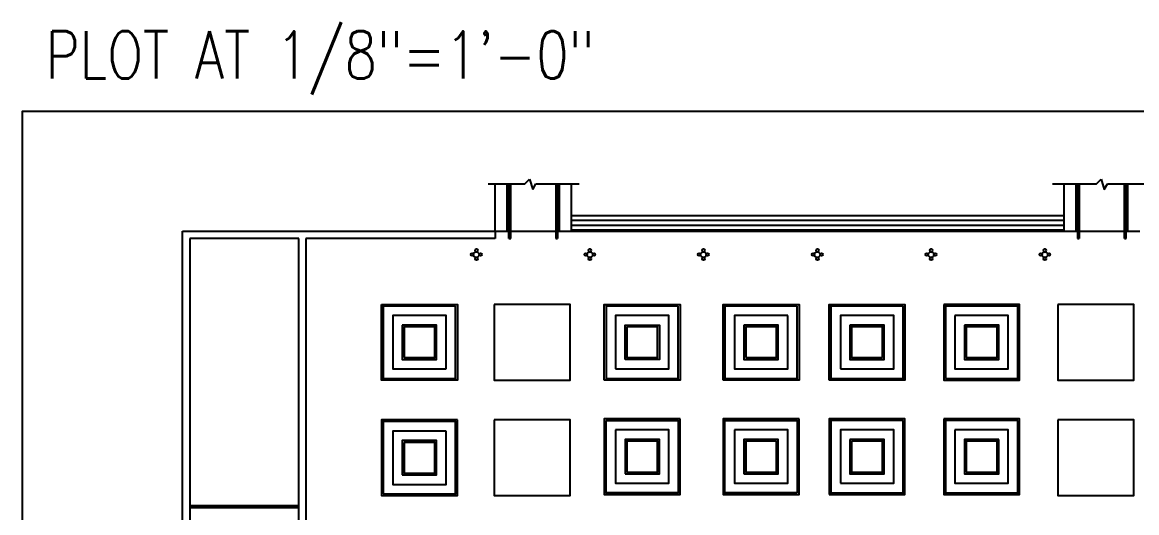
# Model space of a CAD drawing. Extents: x -97 to 5019, y -54 to 3540.
# Drawn here: x 0 to 2822, y 2297 to 3540 of the extents above; entities that cross this region are included whole.
import ezdxf

# ---------------------------------------------------------------- set-up
doc = ezdxf.new("R2010")
doc.units = 0
doc.header["$LTSCALE"] = 40
doc.header["$MEASUREMENT"] = 0
for name, color, linetype in [('BLDGS', 34, 'CONTINUOUS'), ('BORDER', 2, 'CONTINUOUS'), ('ROOMS', 34, 'CONTINUOUS')]:
    doc.layers.add(name, color=color, linetype=linetype)
doc.styles.add('A', font='SIMPLEX.shx', dxfattribs={"height": 8.5})

msp = doc.modelspace()

# ---------------------------------------------------------------- linework, layer by layer
at = {"layer": 'BLDGS'}
for p, q in [((700, 2992.3), (424, 2992.3)), ((700, 2224.3), (700, 2992.3)), ((718, 2992.3), (718, 2224.3))]:
    msp.add_line(p, q, dxfattribs=at)
at = {"layer": 'BORDER', "flags": 128}
msp.add_lwpolyline([(4402.5, 3313.8), (0, 3313.8), (0, 0), (4402.5, 0)], close=True, dxfattribs=at)
at = {"layer": 'ROOMS'}
for p, q in [((1273, 3130.4), (1284.7, 3142.6)), ((1284.7, 3142.6), (1292.8, 3116.5)), ((2720.5, 3130.4), (2732.2, 3142.6)), ((2732.2, 3142.6), (2740.3, 3116.5)), ((1180, 3130.4), (1273, 3130.4)), ((1198, 3010.4), (1198, 3130.4)), ((1228, 3010.4), (1228, 3130.4)), ((1232.5, 2992.4), (1232.5, 3130.4)), ((1237, 2992.4), (1237, 3130.4)), ((1292.8, 3116.5), (1300.6, 3130.4)), ((1300.6, 3130.4), (1410.6, 3130.4)), ((1351, 3130.4), (1351, 2992.4)), ((1355.5, 3130.4), (1355.5, 2992.4)), ((1360, 3130.4), (1360, 3010.4)), ((1390, 3130.4), (1390, 3010.4)), ((2609.4, 3130.4), (2720.5, 3130.4)), ((2638, 3130.4), (2638, 3010.4)), ((2668, 3130.4), (2668, 3010.4)), ((2672.5, 3130.4), (2672.5, 2992.4)), ((2677, 3130.4), (2677, 2992.4)), ((2740.3, 3116.5), (2748.1, 3130.4)), ((2748.1, 3130.4), (2854.5, 3130.4)), ((2791, 2992.4), (2791, 3130.4)), ((2795.5, 2992.4), (2795.5, 3130.4)), ((2800, 3010.4), (2800, 3130.4)), ((1390.1, 3050.3), (2638, 3050.3)), ((1390.1, 3038.3), (2638, 3038.3)), ((1390.1, 3026.3), (2638, 3026.3)), ((406, 2224.3), (406, 3010.4)), ((406, 3010.4), (1198, 3010.4)), ((424, 2992.3), (424, 2224.3)), ((1198, 2992.3), (718, 2992.3)), ((1198, 3010.4), (1232.5, 3010.4)), ((1198, 3010.4), (1198, 2992.3)), ((1232.5, 2992.4), (1237, 2992.4)), ((1237, 3010.4), (1351, 3010.4)), ((1351, 2992.4), (1355.5, 2992.4)), ((1355.5, 3010.4), (1390, 3010.4)), ((1390, 3010.4), (2638, 3010.4)), ((1390.1, 3014.3), (2638, 3014.3)), ((2638, 3010.4), (2672.5, 3010.4)), ((2672.5, 2992.4), (2677, 2992.4)), ((2677, 3010.4), (2791, 3010.4)), ((2791, 2992.4), (2795.5, 2992.4)), ((2795.5, 3010.4), (2830, 3010.4)), ((700, 2314.3), (424, 2314.3)), ((700, 2312.1), (424, 2312.1)), ((700, 2309.8), (424, 2309.8))]:
    msp.add_line(p, q, dxfattribs=at)
at = {"layer": 'ROOMS', "flags": 128}
for points in [[(909.8, 2825.2), (1101.8, 2825.2), (1101.8, 2633.2), (909.8, 2633.2)], [(1195.3, 2825.2), (1195.3, 2633.2), (1387.3, 2633.2), (1387.3, 2825.2)], [(1473.9, 2633.2), (1473.9, 2825.2), (1665.9, 2825.2), (1665.9, 2633.2)], [(1775.1, 2633.2), (1775.1, 2825.2), (1967.1, 2825.2), (1967.1, 2633.2)], [(2043.4, 2633.2), (2043.4, 2825.2), (2235.4, 2825.2), (2235.4, 2633.2)], [(2333.6, 2825.2), (2333.6, 2633.2), (2525.6, 2633.2), (2525.6, 2825.2)], [(2622.7, 2825.2), (2622.7, 2633.2), (2814.7, 2633.2), (2814.7, 2825.2)], [(1097.3, 2820.7), (914.3, 2820.7), (914.3, 2637.7), (1097.3, 2637.7)], [(1073.3, 2661.7), (1073.3, 2796.7), (938.3, 2796.7), (938.3, 2661.7)], [(1661.4, 2820.7), (1478.4, 2820.7), (1478.4, 2637.7), (1661.4, 2637.7)], [(1502.4, 2661.7), (1637.4, 2661.7), (1637.4, 2796.7), (1502.4, 2796.7)], [(1962.6, 2820.7), (1779.6, 2820.7), (1779.6, 2637.7), (1962.6, 2637.7)], [(1938.6, 2796.7), (1803.6, 2796.7), (1803.6, 2661.7), (1938.6, 2661.7)], [(2230.9, 2820.7), (2047.9, 2820.7), (2047.9, 2637.7), (2230.9, 2637.7)], [(2071.9, 2661.7), (2206.9, 2661.7), (2206.9, 2796.7), (2071.9, 2796.7)], [(2338.1, 2637.7), (2521.1, 2637.7), (2521.1, 2820.7), (2338.1, 2820.7)], [(2362.1, 2796.7), (2362.1, 2661.7), (2497.1, 2661.7), (2497.1, 2796.7)], [(962.3, 2772.7), (962.3, 2685.7), (1049.3, 2685.7), (1049.3, 2772.7)], [(966.8, 2690.2), (1044.8, 2690.2), (1044.8, 2768.2), (966.8, 2768.2)], [(1526.4, 2685.7), (1526.4, 2772.7), (1613.4, 2772.7), (1613.4, 2685.7)], [(1530.9, 2768.2), (1530.9, 2690.2), (1608.9, 2690.2), (1608.9, 2768.2)], [(1827.6, 2772.7), (1827.6, 2685.7), (1914.6, 2685.7), (1914.6, 2772.7)], [(1832.1, 2690.2), (1910.1, 2690.2), (1910.1, 2768.2), (1832.1, 2768.2)], [(2095.9, 2772.7), (2095.9, 2685.7), (2182.9, 2685.7), (2182.9, 2772.7)], [(2178.4, 2690.2), (2178.4, 2768.2), (2100.4, 2768.2), (2100.4, 2690.2)], [(2386.1, 2772.7), (2386.1, 2685.7), (2473.1, 2685.7), (2473.1, 2772.7)], [(2390.6, 2690.2), (2468.6, 2690.2), (2468.6, 2768.2), (2390.6, 2768.2)], [(1101.8, 2532.5), (909.8, 2532.5), (909.8, 2340.5), (1101.8, 2340.5)], [(914.3, 2345), (1097.3, 2345), (1097.3, 2528), (914.3, 2528)], [(1195.3, 2532.8), (1195.3, 2340.8), (1387.3, 2340.8), (1387.3, 2532.8)], [(1665.9, 2535.3), (1473.9, 2535.3), (1473.9, 2343.3), (1665.9, 2343.3)], [(1478.4, 2530.8), (1661.4, 2530.8), (1661.4, 2347.8), (1478.4, 2347.8)], [(1967.1, 2535.3), (1775.1, 2535.3), (1775.1, 2343.3), (1967.1, 2343.3)], [(1962.6, 2347.8), (1779.6, 2347.8), (1779.6, 2530.8), (1962.6, 2530.8)], [(2043.4, 2343.3), (2235.4, 2343.3), (2235.4, 2535.3), (2043.4, 2535.3)], [(2230.9, 2530.8), (2047.9, 2530.8), (2047.9, 2347.8), (2230.9, 2347.8)], [(2333.6, 2535.3), (2333.6, 2343.3), (2525.6, 2343.3), (2525.6, 2535.3)], [(2521.1, 2530.8), (2338.1, 2530.8), (2338.1, 2347.8), (2521.1, 2347.8)], [(2622.7, 2532.8), (2622.7, 2340.8), (2814.7, 2340.8), (2814.7, 2532.8)], [(1073.3, 2504), (938.3, 2504), (938.3, 2369), (1073.3, 2369)], [(1502.4, 2506.8), (1502.4, 2371.8), (1637.4, 2371.8), (1637.4, 2506.8)], [(1803.6, 2506.8), (1803.6, 2371.8), (1938.6, 2371.8), (1938.6, 2506.8)], [(2071.9, 2371.8), (2206.9, 2371.8), (2206.9, 2506.8), (2071.9, 2506.8)], [(2362.1, 2506.8), (2362.1, 2371.8), (2497.1, 2371.8), (2497.1, 2506.8)], [(962.3, 2393), (1049.3, 2393), (1049.3, 2480), (962.3, 2480)], [(966.8, 2475.5), (966.8, 2397.5), (1044.8, 2397.5), (1044.8, 2475.5)], [(1526.4, 2395.8), (1613.4, 2395.8), (1613.4, 2482.8), (1526.4, 2482.8)], [(1530.9, 2400.3), (1608.9, 2400.3), (1608.9, 2478.3), (1530.9, 2478.3)], [(1827.6, 2395.8), (1914.6, 2395.8), (1914.6, 2482.8), (1827.6, 2482.8)], [(1910.1, 2478.3), (1832.1, 2478.3), (1832.1, 2400.3), (1910.1, 2400.3)], [(2095.9, 2482.8), (2095.9, 2395.8), (2182.9, 2395.8), (2182.9, 2482.8)], [(2100.4, 2478.3), (2100.4, 2400.3), (2178.4, 2400.3), (2178.4, 2478.3)], [(2473.1, 2482.8), (2386.1, 2482.8), (2386.1, 2395.8), (2473.1, 2395.8)], [(2390.6, 2400.3), (2468.6, 2400.3), (2468.6, 2478.3), (2390.6, 2478.3)]]:
    msp.add_lwpolyline(points, close=True, dxfattribs=at)
at = {"layer": 'ROOMS'}
for centre, radius in [((1150, 2962.2), 3.52), ((1437.5, 2962.2), 3.52), ((1725.1, 2962.2), 3.52), ((2013.6, 2962.2), 3.52), ((2301.7, 2962.2), 3.52), ((2589.8, 2962.2), 3.52), ((1139.4, 2951.9), 3.52), ((1149.8, 2951.3), 7.05), ((1150.1, 2940.6), 3.52), ((1160.4, 2951.9), 3.52), ((1426.9, 2951.9), 3.52), ((1437.3, 2951.3), 7.05), ((1437.6, 2940.6), 3.52), ((1447.9, 2951.9), 3.52), ((1714.6, 2951.9), 3.52), ((1725, 2951.3), 7.05), ((1725.3, 2940.6), 3.52), ((1735.6, 2951.9), 3.52), ((2003, 2951.9), 3.52), ((2013.4, 2951.3), 7.05), ((2013.7, 2940.6), 3.52), ((2024, 2951.9), 3.52), ((2291.1, 2951.9), 3.52), ((2301.5, 2951.3), 7.05), ((2301.8, 2940.6), 3.52), ((2312.1, 2951.9), 3.52), ((2579.2, 2951.9), 3.52), ((2589.6, 2951.3), 7.05), ((2589.9, 2940.6), 3.52), ((2600.2, 2951.9), 3.52)]:
    msp.add_circle(centre, radius, dxfattribs=at)

# ---------------------------------------------------------------- texts
at = {"layer": 'BORDER', "style": 'A', "width": 0.8}
msp.add_text('PLOT AT 1/8"=1\'-0"', height=120, dxfattribs=at).set_placement((58.9, 3397.5))

doc.saveas('drawing.dxf')
